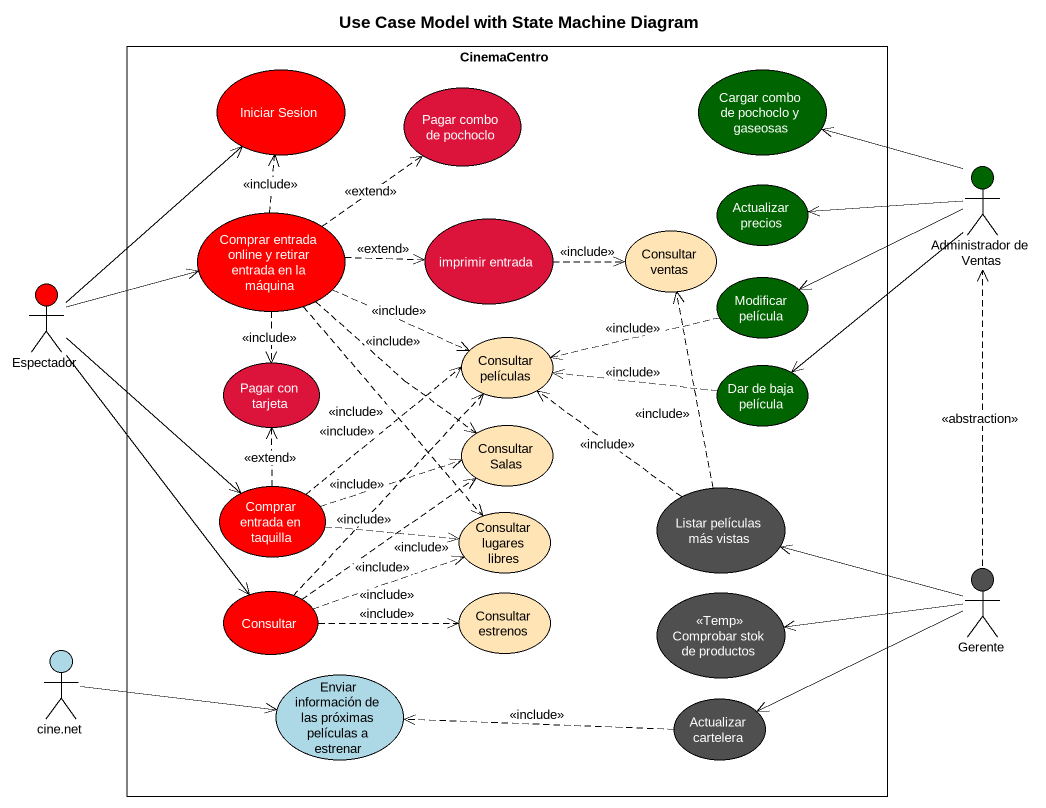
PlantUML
@startuml
title Use Case Model with State Machine Diagram
rectangle CinemaCentro {
  usecase "Iniciar Sesion" as Iniciar_Sesion #FF0000
  usecase "Pagar combo de pochoclo" as Pagar_combo_de_pochoclo #DC143C
  usecase "Cargar combo de pochoclo y gaseosas" as Cargar_combo_de_pochoclo_y #006400
  usecase "Comprar entrada online y retirar entrada en la máquina" as Comprar_entrada_online_y #FF0000
  usecase "imprimir entrada" as imprimir_entrada #DC143C
  usecase "Consultar ventas" as Consultar_ventas #FFE4B5
  usecase "Actualizar precios" as Actualizar_precios #006400
  usecase "Modificar película" as Modificar_película #006400
  usecase "Consultar películas" as Consultar_películas #FFE4B5
  usecase "Pagar con tarjeta" as Pagar_con_tarjeta #DC143C
  usecase "Dar de baja película" as Dar_de_baja_película #006400
  usecase "Consultar Salas" as Consultar_Salas #FFE4B5
  usecase "Comprar entrada en taquilla" as Comprar_entrada_en_taquilla #FF0000
  usecase "Listar películas más vistas" as Listar_películas_más_vistas #4F4F4F
  usecase "Consultar lugares libres" as Consultar_lugares_libres #FFE4B5
  usecase Consultar #FF0000
  usecase "Consultar estrenos" as Consultar_estrenos #FFE4B5
  usecase "Comprobar stok de productos" as Comprobar_stok_de_productos <<Temp>> #4F4F4F
  usecase "Enviar información de las próximas películas a estrenar" as Enviar_información_de_las #ADD8E6
  usecase "Actualizar cartelera" as Actualizar_cartelera #4F4F4F
}
actor "Administrador de Ventas" as Administrador_de_Ventas #006400
actor Espectador #FF0000
actor Gerente #4F4F4F
actor "cine.net" as cine_net #ADD8E6
Administrador_de_Ventas -left-> Cargar_combo_de_pochoclo_y
Administrador_de_Ventas -left-> Actualizar_precios
Administrador_de_Ventas -left-> Modificar_película
Administrador_de_Ventas --> Dar_de_baja_película
Comprar_entrada_online_y .up.> Iniciar_Sesion : <<include>>
Comprar_entrada_online_y .up.> Pagar_combo_de_pochoclo : <<extend>>
Comprar_entrada_online_y .right.> imprimir_entrada : <<extend>>
Comprar_entrada_online_y .right.> Consultar_películas : <<include>>
Comprar_entrada_online_y ..> Pagar_con_tarjeta : <<include>>
Comprar_entrada_online_y ..> Consultar_Salas : <<include>>
Comprar_entrada_online_y ..> Consultar_lugares_libres : <<include>>
imprimir_entrada .right.> Consultar_ventas : <<include>>
Espectador -up-> Iniciar_Sesion
Espectador -right-> Comprar_entrada_online_y
Espectador --> Comprar_entrada_en_taquilla
Espectador --> Consultar
Modificar_película .left.> Consultar_películas : <<include>>
Dar_de_baja_película .left.> Consultar_películas : <<include>>
Comprar_entrada_en_taquilla .up.> Consultar_películas : <<include>>
Comprar_entrada_en_taquilla .up.> Pagar_con_tarjeta : <<extend>>
Comprar_entrada_en_taquilla .right.> Consultar_Salas : <<include>>
Comprar_entrada_en_taquilla .right.> Consultar_lugares_libres : <<include>>
Listar_películas_más_vistas .up.> Consultar_ventas : <<include>>
Listar_películas_más_vistas .up.> Consultar_películas : <<include>>
Consultar .up.> Consultar_películas : <<include>>
Consultar .up.> Consultar_Salas : <<include>>
Consultar .right.> Consultar_lugares_libres : <<include>>
Consultar .right.> Consultar_estrenos : <<include>>
Gerente .up.> Administrador_de_Ventas : <<abstraction>>
Gerente -left-> Listar_películas_más_vistas
Gerente -left-> Comprobar_stok_de_productos
Gerente -left-> Actualizar_cartelera
cine_net -right-> Enviar_información_de_las
Actualizar_cartelera .left.> Enviar_información_de_las : <<include>>
@enduml
